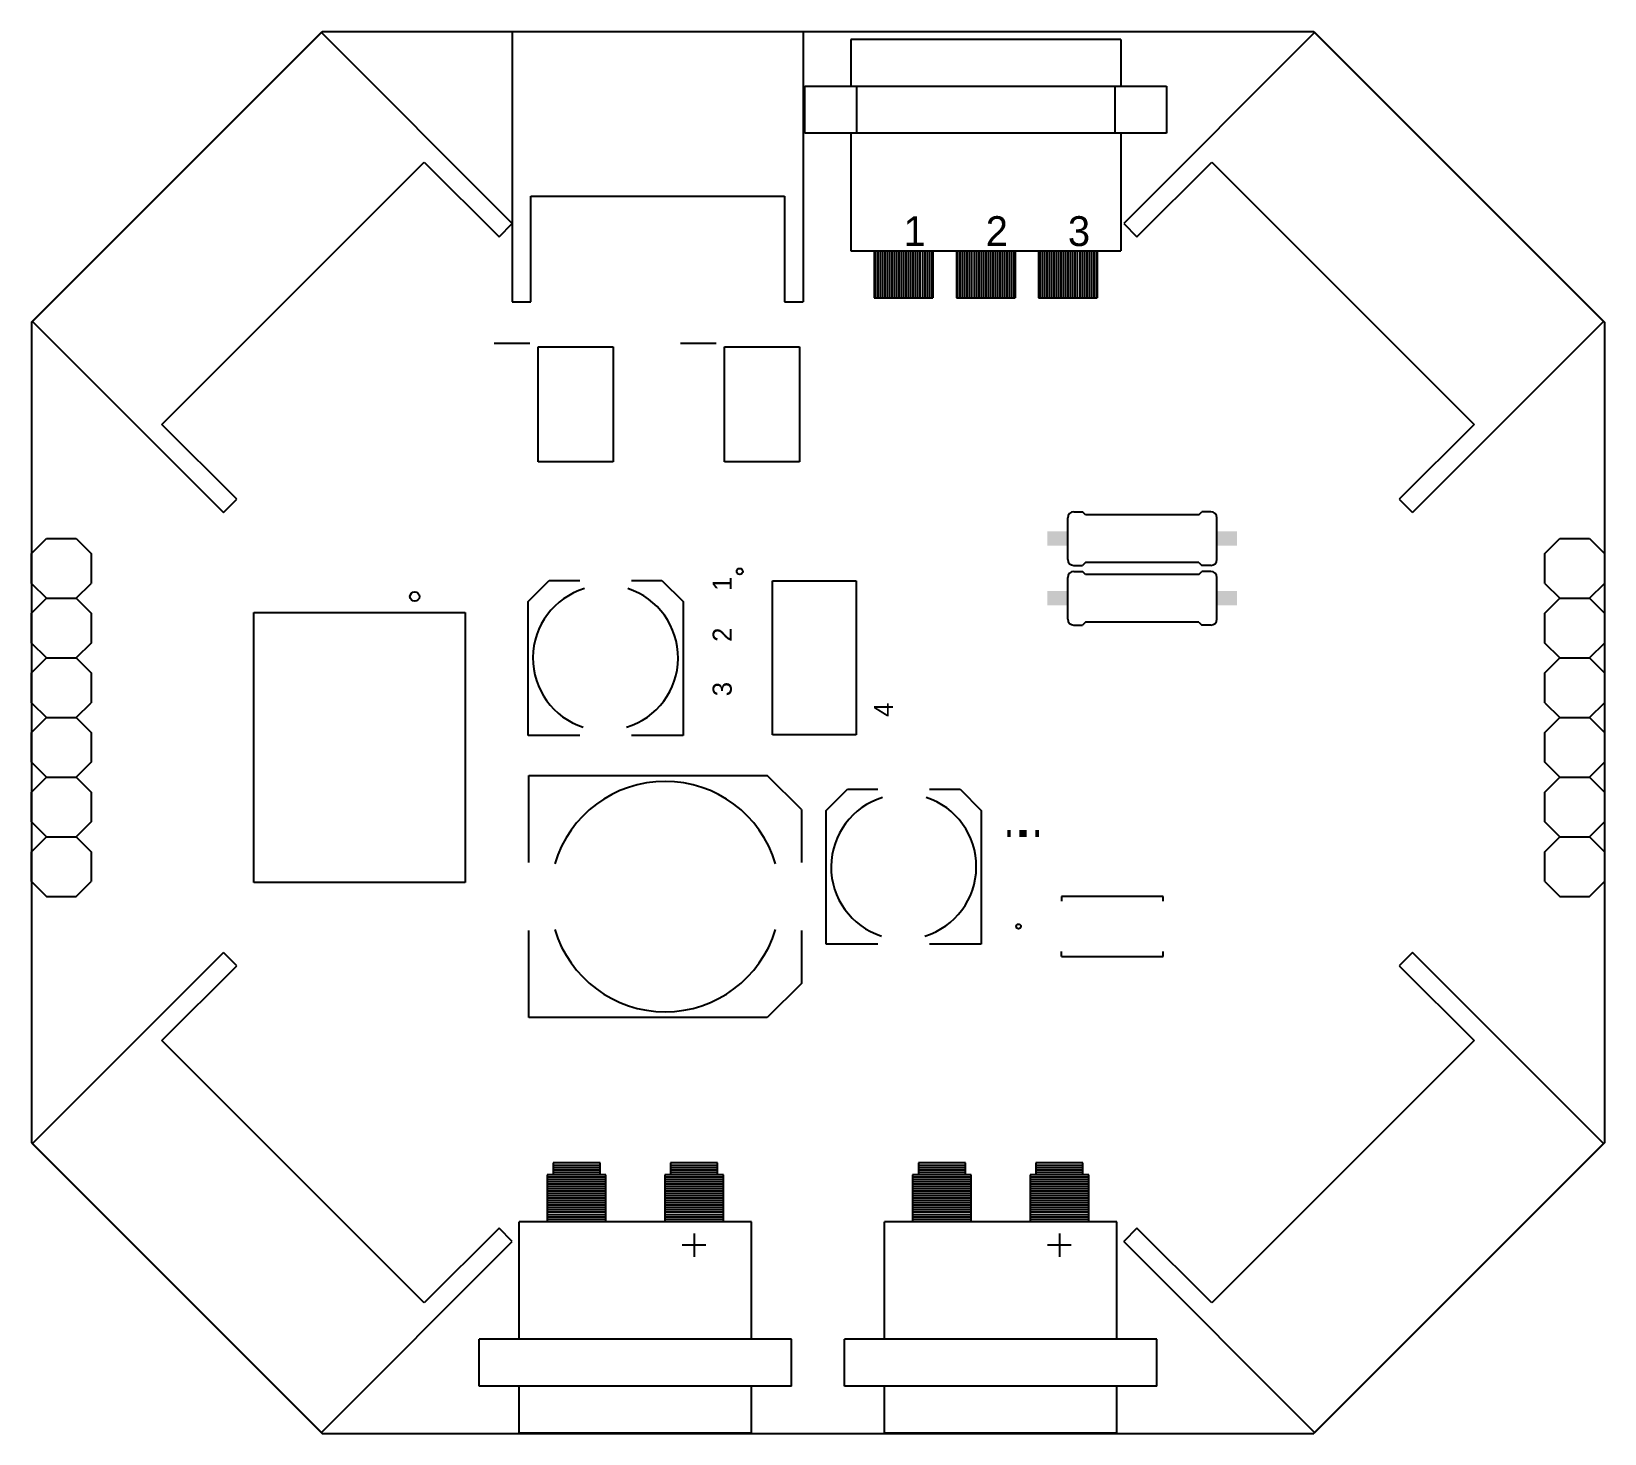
# Model space of a CAD drawing. Extents: x 0 to 67, y 0 to 59.7.
import ezdxf
from ezdxf.enums import TextEntityAlignment as Align

# ---------------------------------------------------------------- set-up
doc = ezdxf.new("R2010")
doc.units = 0
doc.header["$MEASUREMENT"] = 0
doc.layers.get('0').update_dxf_attribs({"linetype": 'CONTINUOUS'})
doc.layers.add('20', color=31, linetype='CONTINUOUS')
doc.layers.add('21', color=253, linetype='CONTINUOUS')

# ---------------------------------------------------------------- blocks, each defined once
blk = doc.blocks.new('RECT')
blk.add_solid([(-0.5, -0.5), (0.5, -0.5), (-0.5, 0.5), (0.5, 0.5)])

msp = doc.modelspace()

# ---------------------------------------------------------------- linework, layer by layer
at = {"layer": '20'}
for p, q in [((0, 47.3075), (12.3825, 59.69)), ((12.3825, 59.69), (54.61, 59.69)), ((54.61, 59.69), (66.9925, 47.3075)), ((0, 47.3075), (0, 12.3825)), ((66.9925, 47.3075), (66.9925, 12.3825)), ((0, 12.3825), (12.3825, 0)), ((66.9925, 12.3825), (54.61, 0)), ((12.3825, 0), (54.61, 0))]:
    msp.add_line(p, q, dxfattribs=at)
at = {"layer": '21'}
for p, q in [((0.0428, 47.3436), (12.3464, 59.6472)), ((12.3464, 59.6472), (20.4782, 51.5155)), ((20.47, 59.6825), (20.47, 48.1825)), ((20.47, 59.6825), (32.87, 59.6825)), ((32.87, 59.6825), (32.87, 48.1825)), ((54.6461, 59.6472), (46.5143, 51.5155)), ((54.6461, 59.6472), (66.9497, 47.3436)), ((46.39, 59.355), (34.89, 59.355)), ((34.89, 59.355), (34.89, 57.355)), ((46.39, 59.355), (46.39, 57.355)), ((32.94, 57.355), (34.89, 57.355)), ((32.94, 55.355), (32.94, 57.355)), ((34.89, 57.355), (35.14, 57.355)), ((35.14, 57.355), (46.14, 57.355)), ((35.14, 57.355), (35.14, 55.355)), ((46.14, 57.355), (46.39, 57.355)), ((46.14, 57.355), (46.14, 55.355)), ((46.39, 57.355), (48.34, 57.355)), ((48.34, 57.355), (48.34, 55.355)), ((34.89, 55.355), (32.94, 55.355)), ((35.14, 55.355), (34.89, 55.355)), ((34.89, 55.355), (34.89, 50.355)), ((46.14, 55.355), (35.14, 55.355)), ((46.39, 55.355), (46.14, 55.355)), ((48.34, 55.355), (46.39, 55.355)), ((46.39, 55.355), (46.39, 50.355)), ((5.5582, 42.9595), (16.7305, 54.1318)), ((16.7305, 54.1318), (19.9125, 50.9498)), ((47.08, 50.9498), (50.262, 54.1318)), ((50.262, 54.1318), (61.4343, 42.9595)), ((21.27, 48.1825), (21.27, 52.6825)), ((21.27, 52.6825), (32.07, 52.6825)), ((32.07, 52.6825), (32.07, 48.1825)), ((19.9125, 50.9498), (20.4782, 51.5155)), ((46.5143, 51.5155), (47.08, 50.9498)), ((34.89, 50.355), (39.39, 50.355)), ((35.89, 50.355), (35.89, 48.355)), ((35.94, 50.355), (35.94, 48.355)), ((36.04, 50.355), (36.04, 48.355)), ((36.14, 50.355), (36.14, 48.355)), ((36.24, 50.355), (36.24, 48.355)), ((36.34, 50.355), (36.34, 48.355)), ((36.44, 50.355), (36.44, 48.355)), ((36.54, 50.355), (36.54, 48.355)), ((36.64, 50.355), (36.64, 48.355)), ((36.74, 50.355), (36.74, 48.355)), ((36.84, 50.355), (36.84, 48.355)), ((36.94, 50.355), (36.94, 48.355)), ((37.04, 50.355), (37.04, 48.355)), ((37.14, 50.355), (37.14, 48.355)), ((37.24, 50.355), (37.24, 48.355)), ((37.34, 50.355), (37.34, 48.355)), ((37.44, 50.355), (37.44, 48.355)), ((37.54, 50.355), (37.54, 48.355)), ((37.64, 50.355), (37.64, 48.355)), ((37.74, 50.355), (37.74, 48.355)), ((37.84, 50.355), (37.84, 48.355)), ((37.94, 50.355), (37.94, 48.355)), ((38.04, 50.355), (38.04, 48.355)), ((38.14, 50.355), (38.14, 48.355)), ((38.24, 50.355), (38.24, 48.355)), ((38.34, 50.355), (38.34, 48.355)), ((38.39, 50.355), (38.39, 48.355)), ((39.39, 50.355), (39.44, 50.355)), ((39.39, 50.355), (39.39, 48.355)), ((39.44, 50.355), (39.54, 50.355)), ((39.44, 50.355), (39.44, 48.355)), ((39.54, 50.355), (39.64, 50.355)), ((39.54, 50.355), (39.54, 48.355)), ((39.64, 50.355), (39.74, 50.355)), ((39.64, 50.355), (39.64, 48.355)), ((39.74, 50.355), (39.84, 50.355)), ((39.74, 50.355), (39.74, 48.355)), ((39.84, 50.355), (39.94, 50.355)), ((39.84, 50.355), (39.84, 48.355)), ((39.94, 50.355), (40.04, 50.355)), ((39.94, 50.355), (39.94, 48.355)), ((40.04, 50.355), (40.14, 50.355)), ((40.04, 50.355), (40.04, 48.355)), ((40.14, 50.355), (40.24, 50.355)), ((40.14, 50.355), (40.14, 48.355)), ((40.24, 50.355), (40.34, 50.355)), ((40.24, 50.355), (40.24, 48.355)), ((40.34, 50.355), (40.44, 50.355)), ((40.34, 50.355), (40.34, 48.355)), ((40.44, 50.355), (40.54, 50.355)), ((40.44, 50.355), (40.44, 48.355)), ((40.54, 50.355), (40.64, 50.355)), ((40.54, 50.355), (40.54, 48.355)), ((40.64, 50.355), (40.74, 50.355)), ((40.64, 50.355), (40.64, 48.355)), ((40.74, 50.355), (40.84, 50.355)), ((40.74, 50.355), (40.74, 48.355)), ((40.84, 50.355), (40.94, 50.355)), ((40.84, 50.355), (40.84, 48.355)), ((40.94, 50.355), (41.04, 50.355)), ((40.94, 50.355), (40.94, 48.355)), ((41.04, 50.355), (41.14, 50.355)), ((41.04, 50.355), (41.04, 48.355)), ((41.14, 50.355), (41.24, 50.355)), ((41.14, 50.355), (41.14, 48.355)), ((41.24, 50.355), (41.34, 50.355)), ((41.24, 50.355), (41.24, 48.355)), ((41.34, 50.355), (41.44, 50.355)), ((41.34, 50.355), (41.34, 48.355)), ((41.44, 50.355), (41.54, 50.355)), ((41.44, 50.355), (41.44, 48.355)), ((41.54, 50.355), (41.64, 50.355)), ((41.54, 50.355), (41.54, 48.355)), ((41.64, 50.355), (41.74, 50.355)), ((41.64, 50.355), (41.64, 48.355)), ((41.74, 50.355), (41.84, 50.355)), ((41.74, 50.355), (41.74, 48.355)), ((41.84, 50.355), (41.89, 50.355)), ((41.84, 50.355), (41.84, 48.355)), ((41.89, 50.355), (46.39, 50.355)), ((41.89, 50.355), (41.89, 48.355)), ((42.89, 50.355), (42.89, 48.355)), ((42.94, 50.355), (42.94, 48.355)), ((43.04, 50.355), (43.04, 48.355)), ((43.14, 50.355), (43.14, 48.355)), ((43.24, 50.355), (43.24, 48.355)), ((43.34, 50.355), (43.34, 48.355)), ((43.44, 50.355), (43.44, 48.355)), ((43.54, 50.355), (43.54, 48.355)), ((43.64, 50.355), (43.64, 48.355)), ((43.74, 50.355), (43.74, 48.355)), ((43.84, 50.355), (43.84, 48.355)), ((43.94, 50.355), (43.94, 48.355)), ((44.04, 50.355), (44.04, 48.355)), ((44.14, 50.355), (44.14, 48.355)), ((44.24, 50.355), (44.24, 48.355)), ((44.34, 50.355), (44.34, 48.355)), ((44.44, 50.355), (44.44, 48.355)), ((44.54, 50.355), (44.54, 48.355)), ((44.64, 50.355), (44.64, 48.355)), ((44.74, 50.355), (44.74, 48.355)), ((44.84, 50.355), (44.84, 48.355)), ((44.94, 50.355), (44.94, 48.355)), ((45.04, 50.355), (45.04, 48.355)), ((45.14, 50.355), (45.14, 48.355)), ((45.24, 50.355), (45.24, 48.355)), ((45.34, 50.355), (45.34, 48.355)), ((45.39, 50.355), (45.39, 48.355)), ((35.89, 48.355), (35.94, 48.355)), ((35.94, 48.355), (36.04, 48.355)), ((36.04, 48.355), (36.14, 48.355)), ((36.14, 48.355), (36.24, 48.355)), ((36.24, 48.355), (36.34, 48.355)), ((36.34, 48.355), (36.44, 48.355)), ((36.44, 48.355), (36.54, 48.355)), ((36.54, 48.355), (36.64, 48.355)), ((36.64, 48.355), (36.74, 48.355)), ((36.74, 48.355), (36.84, 48.355)), ((36.84, 48.355), (36.94, 48.355)), ((36.94, 48.355), (37.04, 48.355)), ((37.04, 48.355), (37.24, 48.355)), ((37.24, 48.355), (37.34, 48.355)), ((37.34, 48.355), (37.44, 48.355)), ((37.44, 48.355), (37.54, 48.355)), ((37.54, 48.355), (37.64, 48.355)), ((37.64, 48.355), (37.74, 48.355)), ((37.74, 48.355), (37.84, 48.355)), ((37.84, 48.355), (37.94, 48.355)), ((37.94, 48.355), (38.04, 48.355)), ((38.04, 48.355), (38.14, 48.355)), ((38.14, 48.355), (38.24, 48.355)), ((38.24, 48.355), (38.34, 48.355)), ((38.34, 48.355), (38.39, 48.355)), ((39.39, 48.355), (39.44, 48.355)), ((39.44, 48.355), (39.54, 48.355)), ((39.54, 48.355), (39.64, 48.355)), ((39.64, 48.355), (39.74, 48.355)), ((39.74, 48.355), (39.84, 48.355)), ((39.84, 48.355), (39.94, 48.355)), ((39.94, 48.355), (40.04, 48.355)), ((40.04, 48.355), (40.14, 48.355)), ((40.14, 48.355), (40.24, 48.355)), ((40.24, 48.355), (40.34, 48.355)), ((40.34, 48.355), (40.44, 48.355)), ((40.44, 48.355), (40.54, 48.355)), ((40.54, 48.355), (40.74, 48.355)), ((40.74, 48.355), (40.84, 48.355)), ((40.84, 48.355), (40.94, 48.355)), ((40.94, 48.355), (41.04, 48.355)), ((41.04, 48.355), (41.14, 48.355)), ((41.14, 48.355), (41.24, 48.355)), ((41.24, 48.355), (41.34, 48.355)), ((41.34, 48.355), (41.44, 48.355)), ((41.44, 48.355), (41.54, 48.355)), ((41.54, 48.355), (41.64, 48.355)), ((41.64, 48.355), (41.74, 48.355)), ((41.74, 48.355), (41.84, 48.355)), ((41.84, 48.355), (41.89, 48.355)), ((42.89, 48.355), (42.94, 48.355)), ((42.94, 48.355), (43.04, 48.355)), ((43.04, 48.355), (43.14, 48.355)), ((43.14, 48.355), (43.24, 48.355)), ((43.24, 48.355), (43.34, 48.355)), ((43.34, 48.355), (43.44, 48.355)), ((43.44, 48.355), (43.54, 48.355)), ((43.54, 48.355), (43.64, 48.355)), ((43.64, 48.355), (43.74, 48.355)), ((43.74, 48.355), (43.84, 48.355)), ((43.84, 48.355), (43.94, 48.355)), ((43.94, 48.355), (44.04, 48.355)), ((44.04, 48.355), (44.24, 48.355)), ((44.24, 48.355), (44.34, 48.355)), ((44.34, 48.355), (44.44, 48.355)), ((44.44, 48.355), (44.54, 48.355)), ((44.54, 48.355), (44.64, 48.355)), ((44.64, 48.355), (44.74, 48.355)), ((44.74, 48.355), (44.84, 48.355)), ((44.84, 48.355), (44.94, 48.355)), ((44.94, 48.355), (45.04, 48.355)), ((45.04, 48.355), (45.14, 48.355)), ((45.14, 48.355), (45.24, 48.355)), ((45.24, 48.355), (45.34, 48.355)), ((45.34, 48.355), (45.39, 48.355)), ((20.47, 48.1825), (21.27, 48.1825)), ((32.07, 48.1825), (32.87, 48.1825)), ((0.0428, 47.3436), (8.1745, 39.2118)), ((66.9497, 47.3436), (58.818, 39.2118)), ((19.7025, 46.42), (21.2275, 46.42)), ((21.5775, 46.265), (24.7775, 46.265)), ((21.5775, 41.365), (21.5775, 46.265)), ((24.7775, 46.265), (24.7775, 41.365)), ((27.64, 46.42), (29.165, 46.42)), ((29.515, 46.265), (32.715, 46.265)), ((29.515, 41.365), (29.515, 46.265)), ((32.715, 46.265), (32.715, 41.365)), ((8.7402, 39.7775), (5.5582, 42.9595)), ((61.4343, 42.9595), (58.2523, 39.7775)), ((24.7775, 41.365), (21.5775, 41.365)), ((32.715, 41.365), (29.515, 41.365)), ((8.1745, 39.2118), (8.7402, 39.7775)), ((58.2523, 39.7775), (58.818, 39.2118)), ((44.1325, 37.211), (44.1325, 38.989)), ((44.3865, 39.243), (44.7675, 39.243)), ((44.8945, 39.116), (44.7675, 39.243)), ((49.7205, 39.116), (44.8945, 39.116)), ((49.7205, 39.116), (49.8475, 39.243)), ((50.2285, 39.243), (49.8475, 39.243)), ((50.4825, 37.211), (50.4825, 38.989)), ((0, 37.465), (0.635, 38.1)), ((0.635, 38.1), (1.905, 38.1)), ((1.905, 38.1), (2.54, 37.465)), ((64.4525, 37.465), (65.0875, 38.1)), ((65.0875, 38.1), (66.3575, 38.1)), ((66.3575, 38.1), (66.9925, 37.465)), ((0, 36.195), (0, 37.465)), ((2.54, 37.465), (2.54, 36.195)), ((44.3865, 36.957), (44.7675, 36.957)), ((44.8945, 37.084), (44.7675, 36.957)), ((49.7205, 37.084), (44.8945, 37.084)), ((49.7205, 37.084), (49.8475, 36.957)), ((50.2285, 36.957), (49.8475, 36.957)), ((64.4525, 36.195), (64.4525, 37.465)), ((66.9925, 37.465), (66.9925, 36.195)), ((0, 36.195), (0.635, 35.56)), ((1.905, 35.56), (2.54, 36.195)), ((21.1475, 35.42), (22.0475, 36.32)), ((22.0475, 36.32), (23.3475, 36.32)), ((25.5475, 36.32), (26.8475, 36.32)), ((26.8475, 36.32), (27.7475, 35.42)), ((31.5595, 29.7434), (31.5595, 36.2966)), ((31.5595, 36.2966), (35.1155, 36.2966)), ((35.1155, 36.2966), (35.1155, 29.7434)), ((44.1325, 34.671), (44.1325, 36.449)), ((44.3865, 36.703), (44.7675, 36.703)), ((44.8945, 36.576), (44.7675, 36.703)), ((49.7205, 36.576), (44.8945, 36.576)), ((49.7205, 36.576), (49.8475, 36.703)), ((50.2285, 36.703), (49.8475, 36.703)), ((50.4825, 34.671), (50.4825, 36.449)), ((64.4525, 36.195), (65.0875, 35.56)), ((66.3575, 35.56), (66.9925, 36.195)), ((0, 34.925), (0.635, 35.56)), ((0.635, 35.56), (1.905, 35.56)), ((1.905, 35.56), (2.54, 34.925)), ((64.4525, 34.925), (65.0875, 35.56)), ((65.0875, 35.56), (66.3575, 35.56)), ((66.3575, 35.56), (66.9925, 34.925)), ((0, 33.655), (0, 34.925)), ((2.54, 34.925), (2.54, 33.655)), ((9.47, 34.96), (18.47, 34.96)), ((9.47, 23.46), (9.47, 34.96)), ((18.47, 34.96), (18.47, 23.46)), ((21.1475, 29.72), (21.1475, 35.42)), ((27.7475, 35.42), (27.7475, 29.72)), ((64.4525, 33.655), (64.4525, 34.925)), ((66.9925, 34.925), (66.9925, 33.655)), ((44.3865, 34.417), (44.7675, 34.417)), ((44.8945, 34.544), (44.7675, 34.417)), ((49.7205, 34.544), (44.8945, 34.544)), ((49.7205, 34.544), (49.8475, 34.417)), ((50.2285, 34.417), (49.8475, 34.417)), ((0.635, 33.02), (0, 33.655)), ((2.54, 33.655), (1.905, 33.02)), ((65.0875, 33.02), (64.4525, 33.655)), ((66.9925, 33.655), (66.3575, 33.02)), ((0, 32.385), (0.635, 33.02)), ((0.635, 33.02), (1.905, 33.02)), ((1.905, 33.02), (2.54, 32.385)), ((64.4525, 32.385), (65.0875, 33.02)), ((65.0875, 33.02), (66.3575, 33.02)), ((66.3575, 33.02), (66.9925, 32.385)), ((0, 31.115), (0, 32.385)), ((2.54, 32.385), (2.54, 31.115)), ((64.4525, 31.115), (64.4525, 32.385)), ((66.9925, 32.385), (66.9925, 31.115)), ((0, 31.115), (0.635, 30.48)), ((1.905, 30.48), (2.54, 31.115)), ((64.4525, 31.115), (65.0875, 30.48)), ((66.3575, 30.48), (66.9925, 31.115)), ((0, 29.845), (0.635, 30.48)), ((0.635, 30.48), (1.905, 30.48)), ((1.905, 30.48), (2.54, 29.845)), ((64.4525, 29.845), (65.0875, 30.48)), ((65.0875, 30.48), (66.3575, 30.48)), ((66.3575, 30.48), (66.9925, 29.845)), ((0, 28.575), (0, 29.845)), ((2.54, 29.845), (2.54, 28.575)), ((23.3475, 29.72), (21.1475, 29.72)), ((27.7475, 29.72), (25.5475, 29.72)), ((35.1155, 29.7434), (31.5595, 29.7434)), ((64.4525, 28.575), (64.4525, 29.845)), ((66.9925, 29.845), (66.9925, 28.575)), ((0.635, 27.94), (0, 28.575)), ((2.54, 28.575), (1.905, 27.94)), ((65.0875, 27.94), (64.4525, 28.575)), ((66.9925, 28.575), (66.3575, 27.94)), ((0, 27.305), (0.635, 27.94)), ((0.635, 27.94), (1.905, 27.94)), ((1.905, 27.94), (2.54, 27.305)), ((21.1875, 28.01), (31.3375, 28.01)), ((21.1875, 24.31), (21.1875, 28.01)), ((32.7875, 26.56), (31.3375, 28.01)), ((64.4525, 27.305), (65.0875, 27.94)), ((65.0875, 27.94), (66.3575, 27.94)), ((66.3575, 27.94), (66.9925, 27.305)), ((0, 26.035), (0, 27.305)), ((2.54, 27.305), (2.54, 26.035)), ((33.8475, 26.53), (34.7475, 27.43)), ((34.7475, 27.43), (36.0475, 27.43)), ((38.2475, 27.43), (39.5475, 27.43)), ((39.5475, 27.43), (40.4475, 26.53)), ((64.4525, 26.035), (64.4525, 27.305)), ((66.9925, 27.305), (66.9925, 26.035)), ((32.7875, 26.56), (32.7875, 24.31)), ((33.8475, 20.83), (33.8475, 26.53)), ((40.4475, 26.53), (40.4475, 20.83)), ((0.635, 25.4), (0, 26.035)), ((2.54, 26.035), (1.905, 25.4)), ((65.0875, 25.4), (64.4525, 26.035)), ((66.9925, 26.035), (66.3575, 25.4)), ((0, 24.765), (0.635, 25.4)), ((0.635, 25.4), (1.905, 25.4)), ((1.905, 25.4), (2.54, 24.765)), ((64.4525, 24.765), (65.0875, 25.4)), ((65.0875, 25.4), (66.3575, 25.4)), ((66.3575, 25.4), (66.9925, 24.765)), ((0, 23.495), (0, 24.765)), ((2.54, 24.765), (2.54, 23.495)), ((64.4525, 23.495), (64.4525, 24.765)), ((66.9925, 24.765), (66.9925, 23.495)), ((0, 23.495), (0.635, 22.86)), ((1.905, 22.86), (2.54, 23.495)), ((18.47, 23.46), (9.47, 23.46)), ((64.4525, 23.495), (65.0875, 22.86)), ((66.3575, 22.86), (66.9925, 23.495)), ((0.635, 22.86), (1.905, 22.86)), ((43.8725, 22.87), (43.8725, 22.66)), ((48.2025, 22.87), (43.8725, 22.87)), ((48.2025, 22.66), (48.2025, 22.87)), ((65.0875, 22.86), (66.3575, 22.86)), ((21.1875, 17.71), (21.1875, 21.41)), ((32.7875, 21.41), (32.7875, 19.16)), ((36.0475, 20.83), (33.8475, 20.83)), ((40.4475, 20.83), (38.2475, 20.83)), ((0.0428, 12.3464), (8.1745, 20.4782)), ((8.7402, 19.9125), (8.1745, 20.4782)), ((43.8725, 20.31), (43.8725, 20.52)), ((43.8725, 20.31), (48.2025, 20.31)), ((48.2025, 20.31), (48.2025, 20.52)), ((58.818, 20.4782), (58.2523, 19.9125)), ((66.9497, 12.3464), (58.818, 20.4782)), ((5.5582, 16.7305), (8.7402, 19.9125)), ((58.2523, 19.9125), (61.4343, 16.7305)), ((32.7875, 19.16), (31.3375, 17.71)), ((31.3375, 17.71), (21.1875, 17.71)), ((16.7305, 5.5582), (5.5582, 16.7305)), ((61.4343, 16.7305), (50.262, 5.5582)), ((12.3464, 0.0428), (0.0428, 12.3464)), ((66.9497, 12.3464), (54.6461, 0.0428)), ((24.2175, 11.5175), (22.2175, 11.5175)), ((22.2175, 11.5175), (22.2175, 11.4175)), ((22.2175, 11.4175), (22.2175, 11.3175)), ((24.2175, 11.4175), (22.2175, 11.4175)), ((24.2175, 11.4175), (24.2175, 11.5175)), ((24.2175, 11.3175), (24.2175, 11.4175)), ((29.2175, 11.5175), (27.2175, 11.5175)), ((27.2175, 11.5175), (27.2175, 11.4175)), ((27.2175, 11.4175), (27.2175, 11.3175)), ((29.2175, 11.4175), (27.2175, 11.4175)), ((29.2175, 11.4175), (29.2175, 11.5175)), ((29.2175, 11.3175), (29.2175, 11.4175)), ((39.775, 11.5175), (37.775, 11.5175)), ((37.775, 11.5175), (37.775, 11.4175)), ((37.775, 11.4175), (37.775, 11.3175)), ((39.775, 11.4175), (37.775, 11.4175)), ((39.775, 11.4175), (39.775, 11.5175)), ((39.775, 11.3175), (39.775, 11.4175)), ((44.775, 11.5175), (42.775, 11.5175)), ((42.775, 11.5175), (42.775, 11.4175)), ((42.775, 11.4175), (42.775, 11.3175)), ((44.775, 11.4175), (42.775, 11.4175)), ((44.775, 11.4175), (44.775, 11.5175)), ((44.775, 11.3175), (44.775, 11.4175)), ((21.9675, 11.0175), (21.9675, 10.9175)), ((24.4675, 11.0175), (21.9675, 11.0175)), ((21.9675, 10.9175), (21.9675, 10.8175)), ((24.4675, 10.9175), (21.9675, 10.9175)), ((21.9675, 10.8175), (21.9675, 10.7175)), ((24.4675, 10.8175), (21.9675, 10.8175)), ((22.2175, 11.3175), (22.2175, 11.2175)), ((24.2175, 11.3175), (22.2175, 11.3175)), ((22.2175, 11.2175), (22.2175, 11.1175)), ((24.2175, 11.2175), (22.2175, 11.2175)), ((22.2175, 11.1175), (22.2175, 11.0175)), ((24.2175, 11.1175), (22.2175, 11.1175)), ((24.2175, 11.2175), (24.2175, 11.3175)), ((24.2175, 11.1175), (24.2175, 11.2175)), ((24.2175, 11.0175), (24.2175, 11.1175)), ((24.4675, 10.9175), (24.4675, 11.0175)), ((24.4675, 10.8175), (24.4675, 10.9175)), ((24.4675, 10.7175), (24.4675, 10.8175)), ((26.9675, 11.0175), (26.9675, 10.9175)), ((27.2175, 11.0175), (26.9675, 11.0175)), ((26.9675, 10.9175), (26.9675, 10.8175)), ((29.4675, 10.9175), (26.9675, 10.9175)), ((26.9675, 10.8175), (26.9675, 10.7175)), ((29.4675, 10.8175), (26.9675, 10.8175)), ((27.2175, 11.3175), (27.2175, 11.2175)), ((29.2175, 11.3175), (27.2175, 11.3175)), ((27.2175, 11.2175), (27.2175, 11.1175)), ((29.2175, 11.2175), (27.2175, 11.2175)), ((27.2175, 11.1175), (27.2175, 11.0175)), ((29.2175, 11.1175), (27.2175, 11.1175)), ((29.2175, 11.0175), (27.2175, 11.0175)), ((29.2175, 11.2175), (29.2175, 11.3175)), ((29.2175, 11.1175), (29.2175, 11.2175)), ((29.2175, 11.0175), (29.2175, 11.1175)), ((29.4675, 11.0175), (29.2175, 11.0175)), ((29.4675, 10.9175), (29.4675, 11.0175)), ((29.4675, 10.8175), (29.4675, 10.9175)), ((29.4675, 10.7175), (29.4675, 10.8175)), ((37.525, 11.0175), (37.525, 10.9175)), ((40.025, 11.0175), (37.525, 11.0175)), ((37.525, 10.9175), (37.525, 10.8175)), ((40.025, 10.9175), (37.525, 10.9175)), ((37.525, 10.8175), (37.525, 10.7175)), ((40.025, 10.8175), (37.525, 10.8175)), ((37.775, 11.3175), (37.775, 11.2175)), ((39.775, 11.3175), (37.775, 11.3175)), ((37.775, 11.2175), (37.775, 11.1175)), ((39.775, 11.2175), (37.775, 11.2175)), ((37.775, 11.1175), (37.775, 11.0175)), ((39.775, 11.1175), (37.775, 11.1175)), ((39.775, 11.2175), (39.775, 11.3175)), ((39.775, 11.1175), (39.775, 11.2175)), ((39.775, 11.0175), (39.775, 11.1175)), ((40.025, 10.9175), (40.025, 11.0175)), ((40.025, 10.8175), (40.025, 10.9175)), ((40.025, 10.7175), (40.025, 10.8175)), ((42.525, 11.0175), (42.525, 10.9175)), ((42.775, 11.0175), (42.525, 11.0175)), ((42.525, 10.9175), (42.525, 10.8175)), ((45.025, 10.9175), (42.525, 10.9175)), ((42.525, 10.8175), (42.525, 10.7175)), ((45.025, 10.8175), (42.525, 10.8175)), ((42.775, 11.3175), (42.775, 11.2175)), ((44.775, 11.3175), (42.775, 11.3175)), ((42.775, 11.2175), (42.775, 11.1175)), ((44.775, 11.2175), (42.775, 11.2175)), ((42.775, 11.1175), (42.775, 11.0175)), ((44.775, 11.1175), (42.775, 11.1175)), ((44.775, 11.0175), (42.775, 11.0175)), ((44.775, 11.2175), (44.775, 11.3175)), ((44.775, 11.1175), (44.775, 11.2175)), ((44.775, 11.0175), (44.775, 11.1175)), ((45.025, 11.0175), (44.775, 11.0175)), ((45.025, 10.9175), (45.025, 11.0175)), ((45.025, 10.8175), (45.025, 10.9175)), ((45.025, 10.7175), (45.025, 10.8175)), ((21.9675, 10.7175), (21.9675, 10.6175)), ((24.4675, 10.7175), (21.9675, 10.7175)), ((21.9675, 10.6175), (21.9675, 10.5175)), ((24.4675, 10.6175), (21.9675, 10.6175)), ((21.9675, 10.5175), (21.9675, 10.4175)), ((24.4675, 10.5175), (21.9675, 10.5175)), ((21.9675, 10.4175), (21.9675, 10.3175)), ((24.4675, 10.4175), (21.9675, 10.4175)), ((21.9675, 10.3175), (21.9675, 10.2175)), ((24.4675, 10.3175), (21.9675, 10.3175)), ((21.9675, 10.2175), (21.9675, 10.1175)), ((24.4675, 10.2175), (21.9675, 10.2175)), ((21.9675, 10.1175), (21.9675, 10.0175)), ((24.4675, 10.1175), (21.9675, 10.1175)), ((24.4675, 10.6175), (24.4675, 10.7175)), ((24.4675, 10.5175), (24.4675, 10.6175)), ((24.4675, 10.4175), (24.4675, 10.5175)), ((24.4675, 10.3175), (24.4675, 10.4175)), ((24.4675, 10.2175), (24.4675, 10.3175)), ((24.4675, 10.1175), (24.4675, 10.2175)), ((24.4675, 10.0175), (24.4675, 10.1175)), ((26.9675, 10.7175), (26.9675, 10.6175)), ((29.4675, 10.7175), (26.9675, 10.7175)), ((26.9675, 10.6175), (26.9675, 10.5175)), ((29.4675, 10.6175), (26.9675, 10.6175)), ((26.9675, 10.5175), (26.9675, 10.4175)), ((29.4675, 10.5175), (26.9675, 10.5175)), ((26.9675, 10.4175), (26.9675, 10.3175)), ((29.4675, 10.4175), (26.9675, 10.4175)), ((26.9675, 10.3175), (26.9675, 10.2175)), ((29.4675, 10.3175), (26.9675, 10.3175)), ((26.9675, 10.2175), (26.9675, 10.1175)), ((29.4675, 10.2175), (26.9675, 10.2175)), ((26.9675, 10.1175), (26.9675, 10.0175)), ((29.4675, 10.1175), (26.9675, 10.1175)), ((29.4675, 10.6175), (29.4675, 10.7175)), ((29.4675, 10.5175), (29.4675, 10.6175)), ((29.4675, 10.4175), (29.4675, 10.5175)), ((29.4675, 10.3175), (29.4675, 10.4175)), ((29.4675, 10.2175), (29.4675, 10.3175)), ((29.4675, 10.1175), (29.4675, 10.2175)), ((29.4675, 10.0175), (29.4675, 10.1175)), ((37.525, 10.7175), (37.525, 10.6175)), ((40.025, 10.7175), (37.525, 10.7175)), ((37.525, 10.6175), (37.525, 10.5175)), ((40.025, 10.6175), (37.525, 10.6175)), ((37.525, 10.5175), (37.525, 10.4175)), ((40.025, 10.5175), (37.525, 10.5175)), ((37.525, 10.4175), (37.525, 10.3175)), ((40.025, 10.4175), (37.525, 10.4175)), ((37.525, 10.3175), (37.525, 10.2175)), ((40.025, 10.3175), (37.525, 10.3175)), ((37.525, 10.2175), (37.525, 10.1175)), ((40.025, 10.2175), (37.525, 10.2175)), ((37.525, 10.1175), (37.525, 10.0175)), ((40.025, 10.1175), (37.525, 10.1175)), ((40.025, 10.6175), (40.025, 10.7175)), ((40.025, 10.5175), (40.025, 10.6175)), ((40.025, 10.4175), (40.025, 10.5175)), ((40.025, 10.3175), (40.025, 10.4175)), ((40.025, 10.2175), (40.025, 10.3175)), ((40.025, 10.1175), (40.025, 10.2175)), ((40.025, 10.0175), (40.025, 10.1175)), ((42.525, 10.7175), (42.525, 10.6175)), ((45.025, 10.7175), (42.525, 10.7175)), ((42.525, 10.6175), (42.525, 10.5175)), ((45.025, 10.6175), (42.525, 10.6175)), ((42.525, 10.5175), (42.525, 10.4175)), ((45.025, 10.5175), (42.525, 10.5175)), ((42.525, 10.4175), (42.525, 10.3175)), ((45.025, 10.4175), (42.525, 10.4175)), ((42.525, 10.3175), (42.525, 10.2175)), ((45.025, 10.3175), (42.525, 10.3175)), ((42.525, 10.2175), (42.525, 10.1175)), ((45.025, 10.2175), (42.525, 10.2175)), ((42.525, 10.1175), (42.525, 10.0175)), ((45.025, 10.1175), (42.525, 10.1175)), ((45.025, 10.6175), (45.025, 10.7175)), ((45.025, 10.5175), (45.025, 10.6175)), ((45.025, 10.4175), (45.025, 10.5175)), ((45.025, 10.3175), (45.025, 10.4175)), ((45.025, 10.2175), (45.025, 10.3175)), ((45.025, 10.1175), (45.025, 10.2175)), ((45.025, 10.0175), (45.025, 10.1175)), ((21.9675, 10.0175), (21.9675, 9.9175)), ((24.4675, 10.0175), (21.9675, 10.0175)), ((21.9675, 9.9175), (21.9675, 9.8175)), ((24.4675, 9.9175), (21.9675, 9.9175)), ((21.9675, 9.8175), (21.9675, 9.7175)), ((24.4675, 9.8175), (21.9675, 9.8175)), ((21.9675, 9.7175), (21.9675, 9.6175)), ((24.4675, 9.7175), (21.9675, 9.7175)), ((21.9675, 9.6175), (21.9675, 9.5175)), ((24.4675, 9.6175), (21.9675, 9.6175)), ((21.9675, 9.5175), (21.9675, 9.4175)), ((24.4675, 9.5175), (21.9675, 9.5175)), ((21.9675, 9.4175), (21.9675, 9.3175)), ((24.4675, 9.4175), (21.9675, 9.4175)), ((24.4675, 9.9175), (24.4675, 10.0175)), ((24.4675, 9.8175), (24.4675, 9.9175)), ((24.4675, 9.7175), (24.4675, 9.8175)), ((24.4675, 9.6175), (24.4675, 9.7175)), ((24.4675, 9.5175), (24.4675, 9.6175)), ((24.4675, 9.4175), (24.4675, 9.5175)), ((24.4675, 9.3175), (24.4675, 9.4175)), ((26.9675, 10.0175), (26.9675, 9.9175)), ((29.4675, 10.0175), (26.9675, 10.0175)), ((26.9675, 9.9175), (26.9675, 9.8175)), ((29.4675, 9.9175), (26.9675, 9.9175)), ((26.9675, 9.8175), (26.9675, 9.7175)), ((29.4675, 9.8175), (26.9675, 9.8175)), ((26.9675, 9.7175), (26.9675, 9.6175)), ((29.4675, 9.7175), (26.9675, 9.7175)), ((26.9675, 9.6175), (26.9675, 9.5175)), ((29.4675, 9.6175), (26.9675, 9.6175)), ((26.9675, 9.5175), (26.9675, 9.4175)), ((29.4675, 9.5175), (26.9675, 9.5175)), ((26.9675, 9.4175), (26.9675, 9.3175)), ((29.4675, 9.4175), (26.9675, 9.4175)), ((29.4675, 9.9175), (29.4675, 10.0175)), ((29.4675, 9.8175), (29.4675, 9.9175)), ((29.4675, 9.7175), (29.4675, 9.8175)), ((29.4675, 9.6175), (29.4675, 9.7175)), ((29.4675, 9.5175), (29.4675, 9.6175)), ((29.4675, 9.4175), (29.4675, 9.5175)), ((29.4675, 9.3175), (29.4675, 9.4175)), ((37.525, 10.0175), (37.525, 9.9175)), ((40.025, 10.0175), (37.525, 10.0175)), ((37.525, 9.9175), (37.525, 9.8175)), ((40.025, 9.9175), (37.525, 9.9175)), ((37.525, 9.8175), (37.525, 9.7175)), ((40.025, 9.8175), (37.525, 9.8175)), ((37.525, 9.7175), (37.525, 9.6175)), ((40.025, 9.7175), (37.525, 9.7175)), ((37.525, 9.6175), (37.525, 9.5175)), ((40.025, 9.6175), (37.525, 9.6175)), ((37.525, 9.5175), (37.525, 9.4175)), ((40.025, 9.5175), (37.525, 9.5175)), ((37.525, 9.4175), (37.525, 9.3175)), ((40.025, 9.4175), (37.525, 9.4175)), ((40.025, 9.9175), (40.025, 10.0175)), ((40.025, 9.8175), (40.025, 9.9175)), ((40.025, 9.7175), (40.025, 9.8175)), ((40.025, 9.6175), (40.025, 9.7175)), ((40.025, 9.5175), (40.025, 9.6175)), ((40.025, 9.4175), (40.025, 9.5175)), ((40.025, 9.3175), (40.025, 9.4175)), ((42.525, 10.0175), (42.525, 9.9175)), ((45.025, 10.0175), (42.525, 10.0175)), ((42.525, 9.9175), (42.525, 9.8175)), ((45.025, 9.9175), (42.525, 9.9175)), ((42.525, 9.8175), (42.525, 9.7175)), ((45.025, 9.8175), (42.525, 9.8175)), ((42.525, 9.7175), (42.525, 9.6175)), ((45.025, 9.7175), (42.525, 9.7175)), ((42.525, 9.6175), (42.525, 9.5175)), ((45.025, 9.6175), (42.525, 9.6175)), ((42.525, 9.5175), (42.525, 9.4175)), ((45.025, 9.5175), (42.525, 9.5175)), ((42.525, 9.4175), (42.525, 9.3175)), ((45.025, 9.4175), (42.525, 9.4175)), ((45.025, 9.9175), (45.025, 10.0175)), ((45.025, 9.8175), (45.025, 9.9175)), ((45.025, 9.7175), (45.025, 9.8175)), ((45.025, 9.6175), (45.025, 9.7175)), ((45.025, 9.5175), (45.025, 9.6175)), ((45.025, 9.4175), (45.025, 9.5175)), ((45.025, 9.3175), (45.025, 9.4175)), ((19.9125, 8.7402), (16.7305, 5.5582)), ((20.4782, 8.1745), (19.9125, 8.7402)), ((21.9675, 9.0175), (20.7675, 9.0175)), ((20.7675, 4.0175), (20.7675, 9.0175)), ((21.9675, 9.3175), (21.9675, 9.2175)), ((24.4675, 9.3175), (21.9675, 9.3175)), ((21.9675, 9.2175), (21.9675, 9.1175)), ((24.4675, 9.2175), (21.9675, 9.2175)), ((24.4675, 9.1175), (21.9675, 9.1175)), ((21.9675, 9.1175), (21.9675, 9.0175)), ((24.4675, 9.0175), (21.9675, 9.0175)), ((24.4675, 9.2175), (24.4675, 9.3175)), ((24.4675, 9.1175), (24.4675, 9.2175)), ((24.4675, 9.0175), (24.4675, 9.1175)), ((26.9675, 9.0175), (24.4675, 9.0175)), ((26.9675, 9.3175), (26.9675, 9.2175)), ((29.4675, 9.3175), (26.9675, 9.3175)), ((26.9675, 9.2175), (26.9675, 9.1175)), ((29.4675, 9.2175), (26.9675, 9.2175)), ((29.4675, 9.1175), (26.9675, 9.1175)), ((26.9675, 9.1175), (26.9675, 9.0175)), ((29.4675, 9.0175), (26.9675, 9.0175)), ((29.4675, 9.2175), (29.4675, 9.3175)), ((29.4675, 9.1175), (29.4675, 9.2175)), ((29.4675, 9.0175), (29.4675, 9.1175)), ((30.6675, 9.0175), (29.4675, 9.0175)), ((30.6675, 4.0175), (30.6675, 9.0175)), ((37.525, 9.0175), (36.325, 9.0175)), ((36.325, 4.0175), (36.325, 9.0175)), ((37.525, 9.3175), (37.525, 9.2175)), ((40.025, 9.3175), (37.525, 9.3175)), ((37.525, 9.2175), (37.525, 9.1175)), ((40.025, 9.2175), (37.525, 9.2175)), ((40.025, 9.1175), (37.525, 9.1175)), ((37.525, 9.1175), (37.525, 9.0175)), ((40.025, 9.0175), (37.525, 9.0175)), ((40.025, 9.2175), (40.025, 9.3175)), ((40.025, 9.1175), (40.025, 9.2175)), ((40.025, 9.0175), (40.025, 9.1175)), ((42.525, 9.0175), (40.025, 9.0175)), ((42.525, 9.3175), (42.525, 9.2175)), ((45.025, 9.3175), (42.525, 9.3175)), ((42.525, 9.2175), (42.525, 9.1175)), ((45.025, 9.2175), (42.525, 9.2175)), ((45.025, 9.1175), (42.525, 9.1175)), ((42.525, 9.1175), (42.525, 9.0175)), ((45.025, 9.0175), (42.525, 9.0175)), ((45.025, 9.2175), (45.025, 9.3175)), ((45.025, 9.1175), (45.025, 9.2175)), ((45.025, 9.0175), (45.025, 9.1175)), ((46.225, 9.0175), (45.025, 9.0175)), ((46.225, 4.0175), (46.225, 9.0175)), ((47.08, 8.7402), (46.5143, 8.1745)), ((50.262, 5.5582), (47.08, 8.7402)), ((12.3464, 0.0428), (20.4782, 8.1745)), ((28.2175, 8.5175), (28.2175, 7.5175)), ((43.775, 8.5175), (43.775, 7.5175)), ((54.6461, 0.0428), (46.5143, 8.1745)), ((28.7175, 8.0175), (27.7175, 8.0175)), ((44.275, 8.0175), (43.275, 8.0175)), ((20.7675, 4.0175), (19.0675, 4.0175)), ((19.0675, 2.0175), (19.0675, 4.0175)), ((30.6675, 4.0175), (20.7675, 4.0175)), ((22.2175, 4.0175), (21.9675, 4.0175)), ((24.4675, 4.0175), (24.2175, 4.0175)), ((32.3675, 4.0175), (30.6675, 4.0175)), ((32.3675, 2.0175), (32.3675, 4.0175)), ((36.325, 4.0175), (34.625, 4.0175)), ((34.625, 2.0175), (34.625, 4.0175)), ((46.225, 4.0175), (36.325, 4.0175)), ((37.775, 4.0175), (37.525, 4.0175)), ((40.025, 4.0175), (39.775, 4.0175)), ((47.925, 4.0175), (46.225, 4.0175)), ((47.925, 2.0175), (47.925, 4.0175)), ((20.7675, 2.0175), (19.0675, 2.0175)), ((30.6675, 2.0175), (20.7675, 2.0175)), ((20.7675, 0.0175), (20.7675, 2.0175)), ((32.3675, 2.0175), (30.6675, 2.0175)), ((30.6675, 0.0175), (30.6675, 2.0175)), ((36.325, 2.0175), (34.625, 2.0175)), ((46.225, 2.0175), (36.325, 2.0175)), ((36.325, 0.0175), (36.325, 2.0175)), ((47.925, 2.0175), (46.225, 2.0175)), ((46.225, 0.0175), (46.225, 2.0175)), ((30.6675, 0.0175), (20.7675, 0.0175)), ((46.225, 0.0175), (36.325, 0.0175))]:
    msp.add_line(p, q, dxfattribs=at)
for centre, radius in [((30.1625, 36.703), 0.127), ((16.32, 35.63), 0.2), ((42.0375, 21.59), 0.1)]:
    msp.add_circle(centre, radius, dxfattribs=at)
for centre, radius, start, end in [((44.3865, 38.989), 0.254, 90, 180), ((50.2285, 38.989), 0.254, 0, 90), ((44.3865, 37.211), 0.254, 180, 270), ((50.2285, 37.211), 0.254, 270, 0), ((44.3865, 36.449), 0.254, 90, 180), ((50.2285, 36.449), 0.254, 0, 90), ((24.4475, 33.0122), 3.0917, 106.9238, 252.1052), ((24.4475, 33.0278), 3.0917, 286.9238, 72.1052), ((44.3865, 34.671), 0.254, 180, 270), ((50.2285, 34.671), 0.254, 270, 0), ((26.9875, 22.86), 4.9041, 16.5873, 163.4127), ((37.1475, 24.1222), 3.0917, 106.9238, 252.1052), ((37.1475, 24.1378), 3.0917, 286.9238, 72.1052), ((26.9875, 22.86), 4.9041, 196.5873, 343.4127)]:
    msp.add_arc(centre, radius, start, end, dxfattribs=at)

# ---------------------------------------------------------------- block references
for p, xscale, yscale in [((43.7007, 38.1), 0.8636000000000001, 0.6096), ((50.9143, 38.1), 0.8636000000000001, 0.6096), ((43.7007, 35.56), 0.8636000000000001, 0.6096), ((50.9143, 35.56), 0.8636000000000001, 0.6096), ((41.6275, 25.55), 0.15, 0.3), ((42.2275, 25.55), 0.3, 0.3), ((42.8275, 25.55), 0.15, 0.3)]:
    msp.add_blockref('RECT', p, dxfattribs=dict(at, xscale=xscale, yscale=yscale))

# ---------------------------------------------------------------- texts
for s, p in [('1', (37.14, 50.555)), ('2', (40.64, 50.555)), ('3', (44.14, 50.555))]:
    msp.add_text(s, height=1.27, dxfattribs=at).set_placement(p)
for s, height, p in [('1', 0.8148, (29.0089, 36.4811)), ('2', 0.8131, (29.0086, 34.3111)), ('3', 0.8151, (29.0073, 31.9963)), ('4', 0.8137, (35.8804, 31.1128))]:
    msp.add_text(s, height=height, rotation=90, dxfattribs=at).set_placement(p, align=Align.TOP_RIGHT)

doc.saveas('drawing.dxf')
